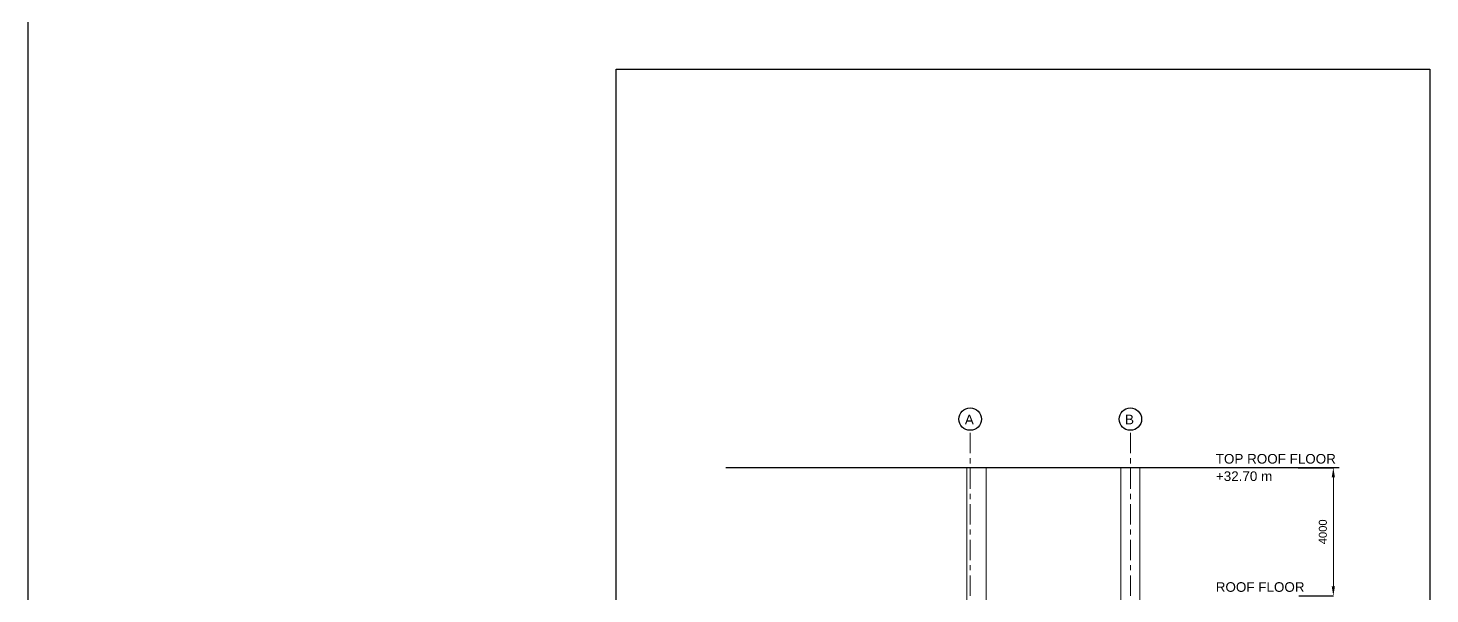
# Model space of a CAD drawing. Header units: millimetres. Extents: x 302989 to 1813244, y -656858 to -28185.
# Drawn here: x 1677408 to 1721158, y -593923 to -576268 of the extents above; entities that cross this region are included whole.
import ezdxf

# ---------------------------------------------------------------- set-up
doc = ezdxf.new("R2010")
doc.units = ezdxf.units.MM
doc.header["$MEASUREMENT"] = 0
doc.header["$PDMODE"] = 34
doc.linetypes.add('Grid Line', pattern=[22.225, 12.7, -3.175, 3.175, -3.175])
for name, color, linetype, lineweight in [('A-FLOR-LEVL', 51, 'Continuous', 9), ('LOAD AREA', 6, 'Continuous', 30), ('S-COLS', 5, 'Continuous', 9), ('S-GRID', 1, 'Continuous', 9)]:
    doc.layers.add(name, color=color, linetype=linetype, lineweight=lineweight)
doc.layers.add('internal dim', color=7, linetype='Continuous')
doc.styles.add('ARIAL', font='arial.ttf', dxfattribs={"height": 2.2})
doc.styles.get("Standard").update_dxf_attribs({"font": 'arial.ttf'})
doc.dimstyles.new('ISO-25', dxfattribs={"dimtxt": 550, "dimasz": 600, "dimexe": 1.25, "dimexo": 0.625, "dimtad": 1, "dimdec": 0, "dimdsep": 46, "dimtxsty": 'Standard', "dimcen": 2.5, "dimadec": 0, "dimazin": 0, "dimtfac": 1, "dimtdec": 0, "dimtmove": 0, "dimatfit": 3, "dimfxl": 1, "dimarcsym": 0})

# ---------------------------------------------------------------- blocks, each defined once
blk = doc.blocks.new('*D1969')
at = {"color": 0, "linetype": 'Continuous', "lineweight": -2, "transparency": 16777216}
for p, q in [((1717046, -589985), (1718145, -589985)), ((1717068, -593985), (1718145, -593985))]:
    blk.add_line(p, q, dxfattribs=at)
at = {"color": 0, "linetype": 'Continuous', "lineweight": 15, "transparency": 16777216}
blk.add_line((1718143, -593685), (1718143, -590285), dxfattribs=at)
at = {"color": 0, "linetype": 'Continuous', "lineweight": -2, "transparency": 16777216}
for points in [[(1718093, -590285), (1718193, -590285), (1718143, -589985)], [(1718093, -593685), (1718193, -593685), (1718143, -593985)]]:
    blk.add_solid(points, dxfattribs=at)
at = {"layer": 'Defpoints', "color": 0, "linetype": 'Continuous', "lineweight": -2, "transparency": 16777216}
for p in [(1717045, -589985), (1718143, -589985), (1717068, -593985)]:
    blk.add_point(p, dxfattribs=at)
at = {"color": 0, "linetype": 'Continuous', "transparency": 16777216, "insert": (1717816, -591985), "char_height": 250, "attachment_point": 5, "rotation": 90}
blk.add_mtext('4000', dxfattribs=at)

msp = doc.modelspace()

# ---------------------------------------------------------------- linework, layer by layer
at = {"layer": 'A-FLOR-LEVL', "color": 2, "lineweight": -2, "ltscale": 2000}
msp.add_lwpolyline([(1695757.8453, -577548.9682), (1721158.3406, -577548.9682), (1721158.3406, -649586.4723), (1695757.8453, -649586.4723)], close=True, dxfattribs=at)
at = {"layer": 'internal dim', "color": 5}
msp.add_line((1677407.8238, -656857.7857), (1677407.8238, -528768.2541), dxfattribs=at)
at = {"layer": 'LOAD AREA', "color": 8, "linetype": 'Continuous'}
msp.add_line((1718325.6082, -589984.7463), (1699180.087, -589984.7463), dxfattribs=at)
at = {"layer": 'LOAD AREA'}
for centre in [(1706808.1214, -588467.0879), (1711808.1214, -588467.0879)]:
    msp.add_circle(centre, 350, dxfattribs=at)
at = {"layer": 'S-COLS'}
for p, q in [((1706708.1216, -625976.9762), (1706708.1216, -589984.7463)), ((1707308.1216, -625976.9762), (1707308.1216, -589984.7463)), ((1711508.1216, -625976.9762), (1711508.1216, -589984.7463)), ((1712108.1216, -625976.9762), (1712108.1216, -589984.7463))]:
    msp.add_line(p, q, dxfattribs=at)
at = {"layer": 'S-GRID', "linetype": 'Grid Line', "ltscale": 50}
for p, q in [((1706808.1214, -627314.5571), (1706808.1214, -588817.0879)), ((1711808.1214, -627314.5571), (1711808.1214, -588817.0879))]:
    msp.add_line(p, q, dxfattribs=at)

# ---------------------------------------------------------------- texts
at = {"layer": 'A-FLOR-LEVL', "char_height": 300, "width": 4665.82125, "attachment_point": 1, "style": 'ARIAL'}
for s, insert in [('TOP ROOF FLOOR', (1714473.584, -589556.3065)), ('+32.70 m', (1714477.4723, -590098.6933)), ('ROOF FLOOR', (1714473.584, -593556.3065))]:
    msp.add_mtext(s, dxfattribs=dict(at, insert=insert))
at = {"layer": 'LOAD AREA', "color": 7, "char_height": 300, "attachment_point": 2}
for s, insert in [('A', (1706782.8349, -588330.4689)), ('B', (1711782.8349, -588330.4689))]:
    msp.add_mtext(s, dxfattribs=dict(at, insert=insert))

# ---------------------------------------------------------------- dimensions: what is measured, and where the dimension line sits
at = {"color": 175, "linetype": 'Continuous', "true_color": 0x4554a5}
dim = msp.add_linear_dim(base=(1718143.2665, -589984.7463), p1=(1717067.6192, -593984.7463), p2=(1717045.1266, -589984.7463), angle=270, dimstyle='ISO-25', override={"dimtxt": 250, "dimasz": 300, "dimgap": 200, "dimlwd": 15}, dxfattribs=at)
dim.commit()
dim.dimension.update_dxf_attribs({"geometry": '*D1969', "text_midpoint": (1717815.6233, -591984.7463)})

doc.saveas('drawing.dxf')
